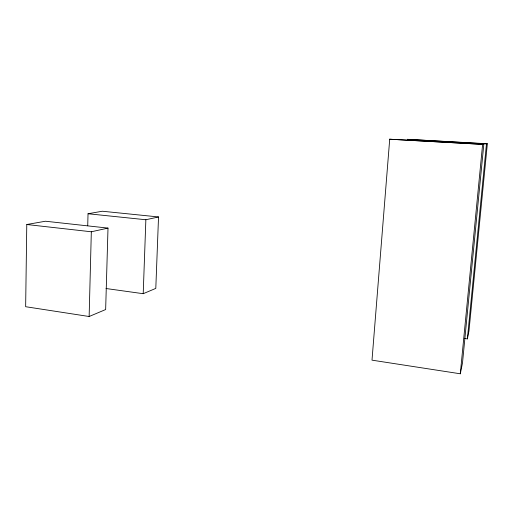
<?xml version="1.0" encoding="UTF-8"?>
<svg xmlns="http://www.w3.org/2000/svg" width="513" height="513" viewBox="0 0 513 513"><rect width="100%" height="100%" fill="white"/><g stroke="black" fill="none" stroke-linecap="round" stroke-linejoin="round"><path stroke-width="0.77" d="M26.779 224.514L25.65 306.71L89.14 316.508L105.652 309.544L108.006 228.099L45.458 221.231L26.779 224.514L91.327 231.78L108.006 228.099M87.729 225.746L88.031 213.748L102.324 211.234L158.53 216.954L155.798 288.389L143.21 293.699L106.011 288.518M89.14 316.508L91.327 231.78M143.21 293.699L145.865 219.75L158.53 216.954M389.713 139.215L372.002 360.158L460.296 373.785L462.489 362.954L483.804 144.416L389.713 139.215L483.804 144.416M460.296 373.785L482.592 144.64M467.369 338.881L486.478 143.916L487.35 143.755L468.965 330.988L467.369 338.881L464.214 338.439M487.35 143.755L407.38 139.324L486.478 143.916M88.031 213.748L145.865 219.75"/></g></svg>
